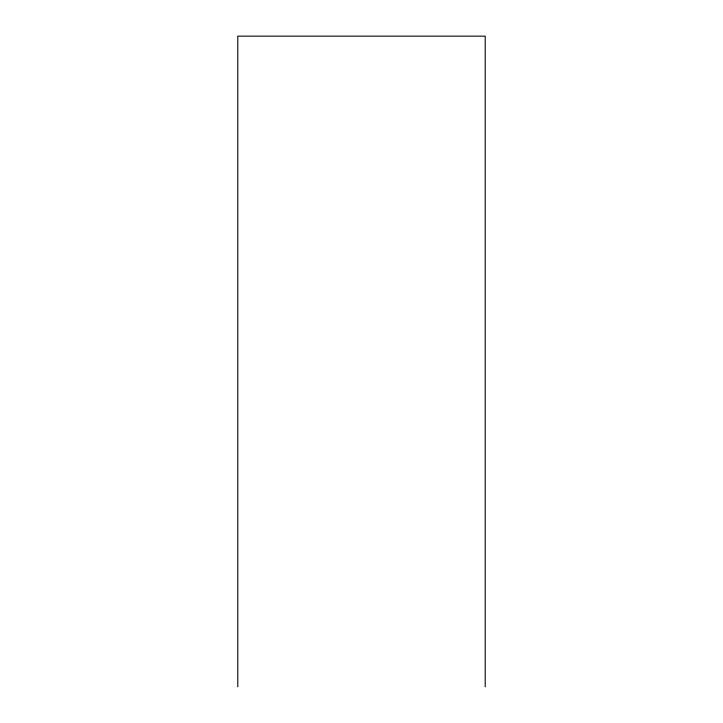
<?xml version="1.0" encoding="UTF-8"?>
<svg xmlns="http://www.w3.org/2000/svg" width="723" height="723" viewBox="0 0 723 723"><rect width="100%" height="100%" fill="white"/><g stroke="black" fill="none" stroke-linecap="round" stroke-linejoin="round"><path stroke-width="1.08" d="M485.214 686.85L485.214 36.15L237.786 36.15L237.786 686.85"/></g></svg>
